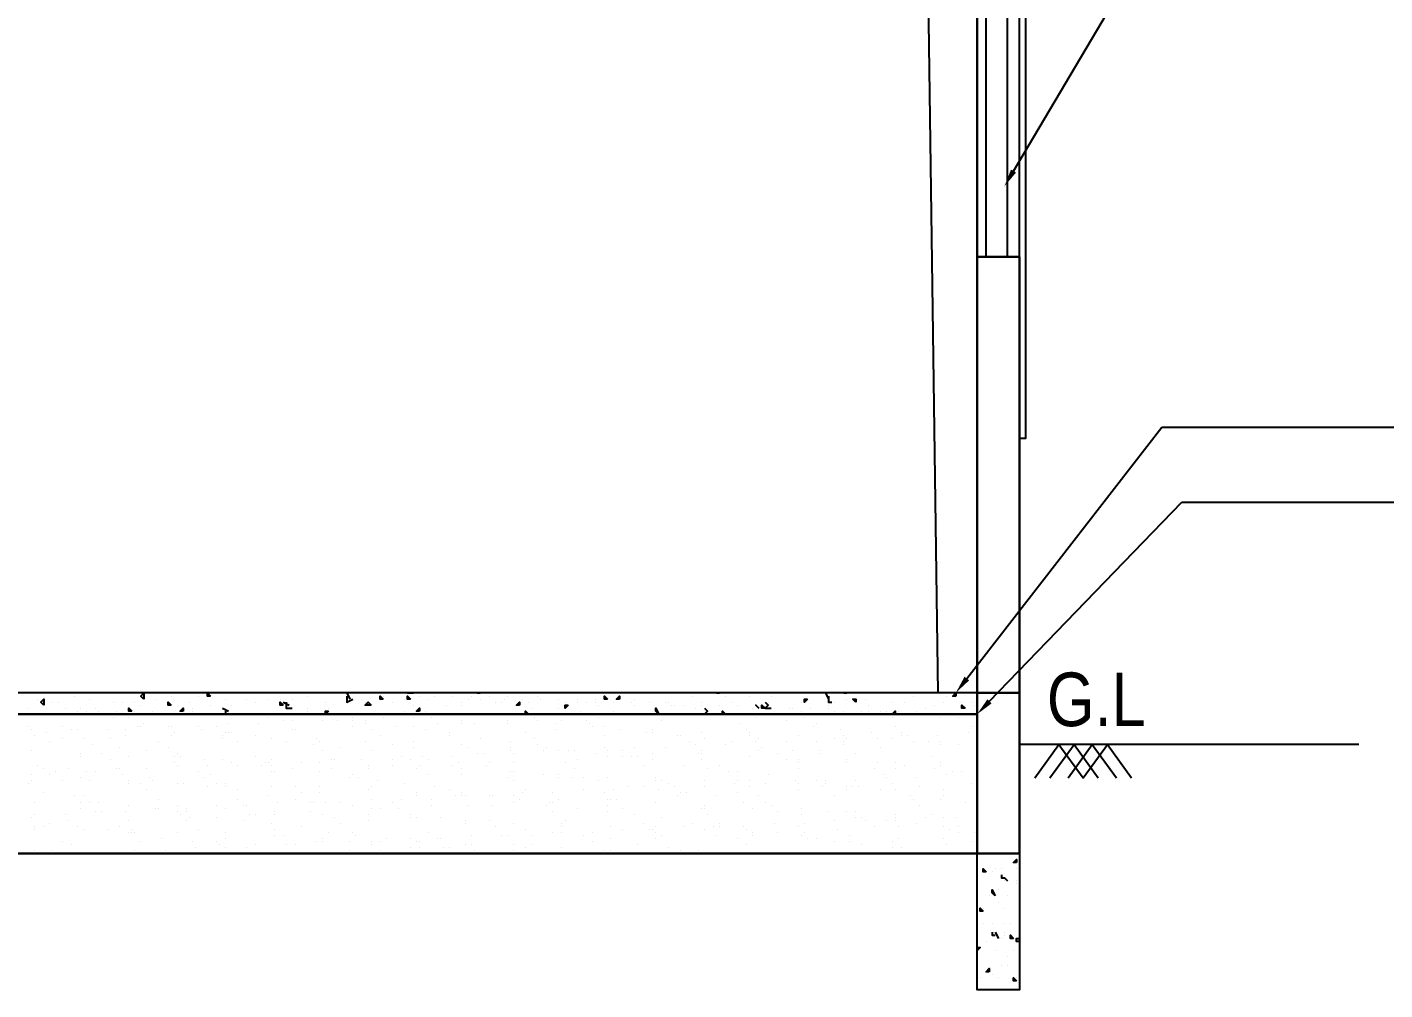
# Model space of a CAD drawing. Header units: metres. Extents: x -941 to 1333, y -28 to 1490.
# Drawn here: x 1023.73 to 1031.33, y 386.67 to 392.06 of the extents above; entities that cross this region are included whole.
import ezdxf
from ezdxf import colors
from ezdxf.entities.mleader import LeaderData, LeaderLine
from ezdxf.math import Vec2, Vec3

# ---------------------------------------------------------------- set-up
doc = ezdxf.new("R2010")
doc.units = ezdxf.units.M
doc.styles.get("Standard").update_dxf_attribs({"font": 'arial.ttf'})
doc.styles.add('style2A', font='swissc.ttf')

msp = doc.modelspace()

# ---------------------------------------------------------------- linework, layer by layer
at = {"lineweight": 25}
for points in [[(1028.65881, 400.54116), (1028.8284, 388.33111)], [(1029.04886, 400.54116), (1029.04886, 388.33111), (1029.04886, 400.54116)], [(1029.09973, 390.77312), (1029.09973, 400.54116)], [(1029.21844, 390.77312), (1029.21844, 400.54116)], [(1029.32019, 400.54116), (1029.32019, 389.75562), (1029.28627, 389.75562), (1029.28627, 400.54116)], [(1029.04886, 387.43232), (1029.04886, 388.33111), (1029.04886, 390.77312), (1029.28627, 390.77312), (1029.28627, 388.33111), (1029.28627, 387.43232), (1010.98816, 387.43232), (1010.98816, 388.33111), (1010.98816, 390.77312), (1011.22558, 390.77312), (1011.22558, 388.33111), (1011.22558, 387.43232)], [(1029.28627, 388.33111), (1010.98816, 388.33111)], [(1023.79175, 388.2972), (1023.79175, 388.2972)], [(1023.87655, 388.28024), (1023.87655, 388.28024)], [(1023.91046, 388.28024), (1023.91046, 388.28024)], [(1023.99525, 388.31415), (1023.99525, 388.31415)], [(1024.02917, 388.33111), (1024.02917, 388.33111)], [(1024.08005, 388.2972), (1024.08005, 388.2972)], [(1024.21571, 388.33111), (1024.21571, 388.33111)], [(1024.21571, 388.28024), (1024.21571, 388.28024)], [(1024.26659, 388.28024), (1024.26659, 388.28024)], [(1024.33442, 388.28024), (1024.33442, 388.28024)], [(1024.45313, 388.2972), (1024.45313, 388.2972)], [(1024.53792, 388.31415), (1024.53792, 388.31415)], [(1024.63967, 388.28024), (1024.63967, 388.28024)], [(1024.69055, 388.31415), (1024.69055, 388.31415)], [(1024.75838, 388.33111), (1024.75838, 388.33111)], [(1024.84317, 388.2972), (1024.84317, 388.2972)], [(1024.94492, 388.33111), (1024.94492, 388.33111)], [(1024.94492, 388.33111), (1024.94492, 388.33111)], [(1024.96188, 388.2972), (1024.96188, 388.2972)], [(1025.01276, 388.28024), (1025.01276, 388.28024)], [(1025.08059, 388.2972), (1025.08059, 388.2972)], [(1025.14843, 388.2972), (1025.14843, 388.2972)], [(1025.16538, 388.28024), (1025.1993, 388.26328)], [(1025.18234, 388.33111), (1025.18234, 388.33111)], [(1025.18234, 388.28024), (1025.18234, 388.24632), (1025.21626, 388.24632)], [(1025.21626, 388.2972), (1025.21626, 388.2972)], [(1025.26713, 388.33111), (1025.26713, 388.33111)], [(1025.30105, 388.31415), (1025.30105, 388.31415)], [(1025.4028, 388.28024), (1025.4028, 388.28024)], [(1025.52151, 388.33111), (1025.53847, 388.2972)], [(1025.52151, 388.31415), (1025.52151, 388.28024), (1025.55543, 388.2972)], [(1025.6063, 388.33111), (1025.6063, 388.33111)], [(1025.6063, 388.2972), (1025.6063, 388.2972)], [(1025.62326, 388.28024), (1025.62326, 388.28024)], [(1025.62326, 388.28024), (1025.62326, 388.28024)], [(1025.70805, 388.33111), (1025.70805, 388.33111)], [(1025.72501, 388.31415), (1025.72501, 388.31415)], [(1025.77589, 388.28024), (1025.77589, 388.28024)], [(1025.8098, 388.33111), (1025.8098, 388.33111)], [(1025.84372, 388.2972), (1025.84372, 388.2972)], [(1025.87764, 388.33111), (1025.86068, 388.33111), (1025.89459, 388.33111)], [(1025.91155, 388.33111), (1025.91155, 388.33111)], [(1025.92851, 388.31415), (1025.92851, 388.31415)], [(1025.97939, 388.2972), (1025.97939, 388.2972)], [(1026.0133, 388.31415), (1026.0133, 388.31415)], [(1026.04722, 388.33111), (1026.04722, 388.33111)], [(1026.11505, 388.31415), (1026.11505, 388.31415)], [(1026.16593, 388.28024), (1026.16593, 388.28024)], [(1026.19985, 388.2972), (1026.19985, 388.2972)], [(1026.2168, 388.31415), (1026.2168, 388.31415)], [(1026.25072, 388.33111), (1026.25072, 388.33111)], [(1026.25072, 388.33111), (1026.26768, 388.33111)], [(1026.26768, 388.33111), (1026.26768, 388.33111)], [(1026.26768, 388.2972), (1026.26768, 388.2972)], [(1026.31855, 388.31415), (1026.31855, 388.31415)], [(1026.35247, 388.28024), (1026.35247, 388.28024)], [(1026.38639, 388.28024), (1026.38639, 388.28024)], [(1026.40335, 388.2972), (1026.40335, 388.2972)], [(1026.42031, 388.31415), (1026.42031, 388.31415)], [(1026.5051, 388.2972), (1026.5051, 388.2972)], [(1026.53901, 388.28024), (1026.53901, 388.28024)], [(1026.58989, 388.31415), (1026.58989, 388.31415)], [(1026.60685, 388.2972), (1026.60685, 388.2972)], [(1026.7086, 388.2972), (1026.7086, 388.2972)], [(1026.74251, 388.28024), (1026.74251, 388.28024)], [(1026.81035, 388.2972), (1026.81035, 388.2972)], [(1026.81035, 388.28024), (1026.81035, 388.28024)], [(1026.86122, 388.28024), (1026.86122, 388.28024)], [(1026.9121, 388.2972), (1026.9121, 388.2972)], [(1026.9121, 388.28024), (1026.9121, 388.28024)], [(1027.01385, 388.28024), (1027.01385, 388.28024)], [(1027.1156, 388.28024), (1027.1156, 388.28024)], [(1027.1156, 388.28024), (1027.1156, 388.28024)], [(1027.13256, 388.2972), (1027.13256, 388.2972)], [(1027.18343, 388.33111), (1027.18343, 388.33111)], [(1027.20039, 388.33111), (1027.20039, 388.33111)], [(1027.20039, 388.33111), (1027.20039, 388.33111)], [(1027.21735, 388.28024), (1027.21735, 388.28024)], [(1027.30214, 388.28024), (1027.30214, 388.28024)], [(1027.3191, 388.28024), (1027.3191, 388.28024)], [(1027.35302, 388.33111), (1027.35302, 388.33111)], [(1027.45477, 388.31415), (1027.45477, 388.31415)], [(1027.50564, 388.28024), (1027.50564, 388.28024)], [(1027.59043, 388.33111), (1027.59043, 388.33111)], [(1027.64131, 388.31415), (1027.64131, 388.31415)], [(1027.67523, 388.28024), (1027.67523, 388.28024)], [(1027.67523, 388.28024), (1027.67523, 388.28024)], [(1027.77698, 388.31415), (1027.77698, 388.31415)], [(1027.86177, 388.28024), (1027.87873, 388.26328), (1027.86177, 388.24632), (1027.89569, 388.24632)], [(1027.87873, 388.28024), (1027.87873, 388.28024)], [(1027.89569, 388.31415), (1027.89569, 388.31415)], [(1028.06527, 388.28024), (1028.06527, 388.28024)], [(1028.09919, 388.2972), (1028.09919, 388.2972)], [(1028.20094, 388.33111), (1028.2179, 388.2972)], [(1028.2179, 388.31415), (1028.2179, 388.28024), (1028.23485, 388.28024)], [(1028.25181, 388.28024), (1028.25181, 388.28024)], [(1028.30269, 388.33111), (1028.30269, 388.33111)], [(1028.30269, 388.33111), (1028.31965, 388.33111)], [(1028.31965, 388.33111), (1028.31965, 388.33111)], [(1028.31965, 388.2972), (1028.31965, 388.2972)], [(1028.37052, 388.28024), (1028.37052, 388.28024)], [(1028.4214, 388.33111), (1028.4214, 388.33111)], [(1028.4214, 388.2972), (1028.4214, 388.2972)], [(1028.57402, 388.33111), (1028.55706, 388.33111)], [(1028.57402, 388.28024), (1028.57402, 388.28024)], [(1028.64186, 388.33111), (1028.64186, 388.33111)], [(1028.64186, 388.28024), (1028.64186, 388.28024)], [(1028.69273, 388.31415), (1028.69273, 388.31415)], [(1028.86231, 388.28024), (1028.86231, 388.28024)], [(1028.87927, 388.31415), (1028.87927, 388.31415)], [(1028.96407, 388.28024), (1028.96407, 388.28024)], [(1029.01494, 388.28024), (1029.01494, 388.28024)], [(1028.99798, 388.2124), (1023.283, 388.2124)], [(1023.74088, 388.24632), (1023.74088, 388.24632)], [(1023.84263, 388.24632), (1023.84263, 388.24632)], [(1023.94438, 388.24632), (1023.94438, 388.24632)], [(1024.01221, 388.22936), (1024.01221, 388.22936)], [(1024.02917, 388.24632), (1024.02917, 388.24632)], [(1024.04613, 388.2124), (1024.04613, 388.2124)], [(1024.04613, 388.2124), (1024.04613, 388.2124)], [(1024.04613, 388.2124), (1024.04613, 388.2124)], [(1024.06309, 388.22936), (1024.06309, 388.22936)], [(1024.11396, 388.24632), (1024.11396, 388.24632)], [(1024.13092, 388.22936), (1024.13092, 388.22936)], [(1024.21571, 388.19544), (1024.21571, 388.19544)], [(1024.23267, 388.22936), (1024.23267, 388.22936)], [(1024.30051, 388.19544), (1024.30051, 388.19544)], [(1024.33442, 388.22936), (1024.33442, 388.22936)], [(1024.36834, 388.26328), (1024.36834, 388.26328)], [(1024.40226, 388.2124), (1024.40226, 388.2124)], [(1024.43617, 388.22936), (1024.43617, 388.22936)], [(1024.53792, 388.2124), (1024.53792, 388.2124)], [(1024.63967, 388.2124), (1024.63967, 388.2124)], [(1024.65663, 388.24632), (1024.65663, 388.24632)], [(1024.65663, 388.22936), (1024.65663, 388.22936)], [(1024.75838, 388.26328), (1024.75838, 388.26328)], [(1024.77534, 388.2124), (1024.77534, 388.2124)], [(1024.82622, 388.24632), (1024.86013, 388.22936)], [(1024.84317, 388.24632), (1024.84317, 388.24632)], [(1024.84317, 388.22936), (1024.84317, 388.2124)], [(1024.87709, 388.26328), (1024.87709, 388.26328)], [(1025.08059, 388.19544), (1025.08059, 388.19544)], [(1025.13147, 388.2124), (1025.13147, 388.2124)], [(1025.14843, 388.2124), (1025.14843, 388.2124)], [(1025.30105, 388.24632), (1025.30105, 388.24632)], [(1025.30105, 388.22936), (1025.30105, 388.22936)], [(1025.31801, 388.2124), (1025.31801, 388.2124)], [(1025.35193, 388.2124), (1025.35193, 388.2124)], [(1025.41976, 388.24632), (1025.41976, 388.24632)], [(1025.53847, 388.2124), (1025.53847, 388.2124)], [(1025.55543, 388.19544), (1025.55543, 388.19544)], [(1025.62326, 388.2124), (1025.62326, 388.2124)], [(1025.72501, 388.19544), (1025.72501, 388.19544)], [(1025.77589, 388.2124), (1025.77589, 388.2124)], [(1025.84372, 388.22936), (1025.84372, 388.22936)], [(1025.89459, 388.26328), (1025.89459, 388.26328)], [(1025.89459, 388.19544), (1025.89459, 388.19544)], [(1025.89459, 388.19544), (1025.89459, 388.19544)], [(1025.91155, 388.2124), (1025.91155, 388.2124)], [(1025.96243, 388.22936), (1025.96243, 388.22936)], [(1025.99635, 388.19544), (1025.99635, 388.19544)], [(1026.06418, 388.2124), (1026.06418, 388.2124)], [(1026.08114, 388.26328), (1026.08114, 388.26328)], [(1026.16593, 388.26328), (1026.16593, 388.26328)], [(1026.23376, 388.2124), (1026.23376, 388.2124)], [(1026.52206, 388.2124), (1026.52206, 388.22936), (1026.53901, 388.2124)], [(1026.55597, 388.24632), (1026.55597, 388.24632)], [(1026.57293, 388.19544), (1026.57293, 388.19544)], [(1026.7086, 388.24632), (1026.7086, 388.24632)], [(1026.82731, 388.22936), (1026.82731, 388.22936)], [(1026.92906, 388.26328), (1026.92906, 388.26328)], [(1026.92906, 388.19544), (1026.92906, 388.19544)], [(1027.01385, 388.22936), (1027.01385, 388.22936)], [(1027.13256, 388.26328), (1027.13256, 388.26328)], [(1027.25127, 388.22936), (1027.25127, 388.22936)], [(1027.26823, 388.2124), (1027.26823, 388.2124)], [(1027.33606, 388.26328), (1027.33606, 388.26328)], [(1027.35302, 388.26328), (1027.35302, 388.26328)], [(1027.40389, 388.26328), (1027.40389, 388.26328)], [(1027.47173, 388.24632), (1027.47173, 388.24632)], [(1027.50564, 388.26328), (1027.50564, 388.26328)], [(1027.5226, 388.24632), (1027.53956, 388.22936), (1027.5226, 388.2124)], [(1027.60739, 388.26328), (1027.60739, 388.26328)], [(1027.62435, 388.2124), (1027.62435, 388.22936), (1027.64131, 388.2124)], [(1027.65827, 388.2124), (1027.65827, 388.2124)], [(1027.70914, 388.26328), (1027.70914, 388.26328)], [(1027.79394, 388.24632), (1027.79394, 388.24632)], [(1027.81089, 388.26328), (1027.81089, 388.26328)], [(1027.81089, 388.26328), (1027.81089, 388.26328)], [(1027.81089, 388.19544), (1027.81089, 388.19544)], [(1027.89569, 388.24632), (1027.89569, 388.24632)], [(1027.91264, 388.24632), (1027.91264, 388.24632)], [(1027.99744, 388.24632), (1027.99744, 388.24632)], [(1028.01439, 388.24632), (1028.01439, 388.24632)], [(1028.03135, 388.2124), (1028.03135, 388.2124)], [(1028.06527, 388.22936), (1028.06527, 388.22936)], [(1028.08223, 388.19544), (1028.08223, 388.19544)], [(1028.11615, 388.24632), (1028.11615, 388.24632)], [(1028.2179, 388.26328), (1028.2179, 388.26328)], [(1028.2179, 388.24632), (1028.2179, 388.24632)], [(1028.25181, 388.22936), (1028.25181, 388.22936)], [(1028.30269, 388.22936), (1028.30269, 388.22936)], [(1028.40444, 388.22936), (1028.40444, 388.22936)], [(1028.43835, 388.26328), (1028.43835, 388.26328)], [(1028.43835, 388.22936), (1028.43835, 388.22936)], [(1028.50619, 388.22936), (1028.50619, 388.22936)], [(1028.54011, 388.22936), (1028.54011, 388.22936)], [(1028.57402, 388.2124), (1028.59098, 388.22936), (1028.59098, 388.2124)], [(1028.57402, 388.2124), (1028.57402, 388.2124)], [(1028.57402, 388.19544), (1028.57402, 388.19544)], [(1028.60794, 388.22936), (1028.60794, 388.22936)], [(1028.70969, 388.22936), (1028.70969, 388.22936)], [(1028.72665, 388.2124), (1028.72665, 388.2124)], [(1028.76056, 388.24632), (1028.76056, 388.24632)], [(1028.81144, 388.26328), (1028.81144, 388.26328)], [(1028.81144, 388.2124), (1028.81144, 388.2124)], [(1028.84536, 388.19544), (1028.84536, 388.19544)], [(1028.89623, 388.2124), (1028.89623, 388.2124)], [(1028.94711, 388.19544), (1028.94711, 388.19544)], [(1029.0319, 388.26328), (1029.0319, 388.26328)], [(1023.74088, 388.14457), (1023.74088, 388.14457)], [(1023.75784, 388.12761), (1023.75784, 388.12761)], [(1023.92742, 388.14457), (1023.92742, 388.14457)], [(1023.9783, 388.12761), (1023.9783, 388.12761)], [(1024.01221, 388.12761), (1024.01221, 388.12761)], [(1024.01221, 388.12761), (1024.01221, 388.12761)], [(1024.1818, 388.12761), (1024.1818, 388.12761)], [(1024.28355, 388.12761), (1024.28355, 388.12761)], [(1024.35138, 388.14457), (1024.35138, 388.14457)], [(1024.36834, 388.14457), (1024.36834, 388.14457)], [(1024.3853, 388.16153), (1024.3853, 388.16153)], [(1024.52096, 388.14457), (1024.52096, 388.14457)], [(1024.53792, 388.14457), (1024.53792, 388.14457)], [(1024.69055, 388.14457), (1024.69055, 388.14457)], [(1024.70751, 388.12761), (1024.70751, 388.12761)], [(1024.7923, 388.14457), (1024.7923, 388.14457)], [(1024.86013, 388.16153), (1024.86013, 388.16153)], [(1025.02972, 388.16153), (1025.02972, 388.16153)], [(1025.16538, 388.17849), (1025.16538, 388.17849)], [(1025.21626, 388.17849), (1025.21626, 388.17849)], [(1025.21626, 388.12761), (1025.21626, 388.12761)], [(1025.23322, 388.12761), (1025.23322, 388.12761)], [(1025.38584, 388.17849), (1025.38584, 388.17849)], [(1025.47063, 388.17849), (1025.47063, 388.17849)], [(1025.55543, 388.17849), (1025.55543, 388.17849)], [(1025.55543, 388.14457), (1025.55543, 388.14457)], [(1025.62326, 388.17849), (1025.62326, 388.17849)], [(1025.62326, 388.16153), (1025.62326, 388.16153)], [(1025.65718, 388.12761), (1025.65718, 388.12761)], [(1025.79284, 388.14457), (1025.79284, 388.14457)], [(1025.89459, 388.14457), (1025.89459, 388.14457)], [(1025.96243, 388.12761), (1025.96243, 388.12761)], [(1026.03026, 388.16153), (1026.03026, 388.16153)], [(1026.16593, 388.17849), (1026.16593, 388.17849)], [(1026.16593, 388.16153), (1026.16593, 388.16153)], [(1026.23376, 388.16153), (1026.23376, 388.16153)], [(1026.42031, 388.17849), (1026.42031, 388.17849)], [(1026.42031, 388.16153), (1026.42031, 388.16153)], [(1026.58989, 388.17849), (1026.58989, 388.17849)], [(1026.69164, 388.16153), (1026.69164, 388.16153)], [(1026.69164, 388.12761), (1026.69164, 388.12761)], [(1026.72556, 388.17849), (1026.72556, 388.17849)], [(1026.86122, 388.17849), (1026.86122, 388.17849)], [(1026.87818, 388.16153), (1026.87818, 388.16153)], [(1026.89514, 388.14457), (1026.89514, 388.14457)], [(1026.96297, 388.14457), (1026.96297, 388.14457)], [(1027.04777, 388.12761), (1027.04777, 388.12761)], [(1027.23431, 388.12761), (1027.23431, 388.12761)], [(1027.28518, 388.17849), (1027.28518, 388.17849)], [(1027.7261, 388.16153), (1027.7261, 388.16153)], [(1027.76002, 388.12761), (1027.76002, 388.12761)], [(1027.98048, 388.17849), (1027.98048, 388.17849)], [(1028.1331, 388.14457), (1028.1331, 388.14457)], [(1028.15006, 388.16153), (1028.15006, 388.16153)], [(1028.28573, 388.12761), (1028.28573, 388.12761)], [(1028.59098, 388.14457), (1028.59098, 388.14457)], [(1029.01494, 388.14457), (1029.01494, 388.14457)], [(1023.77479, 388.09369), (1023.77479, 388.09369)], [(1023.84263, 388.11065), (1023.84263, 388.11065)], [(1023.85959, 388.05978), (1023.85959, 388.05978)], [(1023.92742, 388.07674), (1023.92742, 388.07674)], [(1024.04613, 388.07674), (1024.04613, 388.07674)], [(1024.097, 388.04282), (1024.097, 388.04282)], [(1024.19875, 388.07674), (1024.19875, 388.07674)], [(1024.28355, 388.09369), (1024.28355, 388.09369)], [(1024.47009, 388.05978), (1024.47009, 388.05978)], [(1024.53792, 388.09369), (1024.53792, 388.09369)], [(1024.55488, 388.11065), (1024.55488, 388.11065)], [(1024.82622, 388.09369), (1024.82622, 388.09369)], [(1024.82622, 388.07674), (1024.82622, 388.07674)], [(1024.84317, 388.11065), (1024.84317, 388.11065)], [(1024.86013, 388.11065), (1024.86013, 388.11065)], [(1024.87709, 388.11065), (1024.87709, 388.11065)], [(1024.91101, 388.05978), (1024.91101, 388.05978)], [(1025.01276, 388.09369), (1025.01276, 388.09369)], [(1025.09755, 388.07674), (1025.09755, 388.07674)], [(1025.18234, 388.05978), (1025.18234, 388.05978)], [(1025.33497, 388.04282), (1025.33497, 388.04282)], [(1025.33497, 388.04282), (1025.33497, 388.04282)], [(1025.35193, 388.07674), (1025.35193, 388.07674)], [(1025.36888, 388.05978), (1025.36888, 388.05978)], [(1025.62326, 388.05978), (1025.62326, 388.05978)], [(1025.70805, 388.09369), (1025.70805, 388.09369)], [(1025.77589, 388.04282), (1025.77589, 388.04282)], [(1025.89459, 388.05978), (1025.89459, 388.05978)], [(1026.0981, 388.11065), (1026.0981, 388.11065)], [(1026.0981, 388.09369), (1026.0981, 388.09369)], [(1026.16593, 388.04282), (1026.16593, 388.04282)], [(1026.26768, 388.07674), (1026.26768, 388.07674)], [(1026.43726, 388.05978), (1026.43726, 388.05978)], [(1026.52206, 388.11065), (1026.52206, 388.11065)], [(1026.57293, 388.07674), (1026.57293, 388.07674)], [(1026.58989, 388.04282), (1026.58989, 388.04282)], [(1026.96297, 388.09369), (1026.96297, 388.09369)], [(1027.20039, 388.11065), (1027.20039, 388.11065)], [(1027.23431, 388.11065), (1027.23431, 388.11065)], [(1027.36998, 388.09369), (1027.36998, 388.09369)], [(1027.38693, 388.09369), (1027.38693, 388.09369)], [(1027.43781, 388.05978), (1027.43781, 388.05978)], [(1027.47173, 388.04282), (1027.47173, 388.04282)], [(1027.50564, 388.11065), (1027.50564, 388.11065)], [(1027.5226, 388.07674), (1027.5226, 388.07674)], [(1027.64131, 388.04282), (1027.64131, 388.04282)], [(1027.67523, 388.05978), (1027.67523, 388.05978)], [(1027.77698, 388.11065), (1027.77698, 388.11065)], [(1027.77698, 388.09369), (1027.77698, 388.09369)], [(1027.81089, 388.05978), (1027.81089, 388.05978)], [(1027.82785, 388.07674), (1027.82785, 388.07674)], [(1027.98048, 388.05978), (1027.98048, 388.05978)], [(1028.04831, 388.09369), (1028.04831, 388.09369)], [(1028.15006, 388.05978), (1028.15006, 388.05978)], [(1028.25181, 388.07674), (1028.25181, 388.07674)], [(1028.30269, 388.09369), (1028.30269, 388.09369)], [(1028.30269, 388.05978), (1028.30269, 388.05978)], [(1028.30269, 388.04282), (1028.30269, 388.04282)], [(1028.31965, 388.07674), (1028.31965, 388.07674)], [(1028.45531, 388.11065), (1028.45531, 388.11065)], [(1028.48923, 388.07674), (1028.48923, 388.07674)], [(1028.57402, 388.07674), (1028.57402, 388.07674)], [(1028.6249, 388.11065), (1028.6249, 388.11065)], [(1028.6249, 388.09369), (1028.6249, 388.09369)], [(1028.65881, 388.09369), (1028.65881, 388.09369)], [(1028.69273, 388.05978), (1028.69273, 388.05978)], [(1028.77752, 388.05978), (1028.77752, 388.05978)], [(1028.8284, 388.09369), (1028.8284, 388.09369)], [(1028.84536, 388.05978), (1028.84536, 388.05978)], [(1028.84536, 388.04282), (1028.84536, 388.04282)], [(1028.84536, 388.04282), (1028.84536, 388.04282)], [(1028.94711, 388.04282), (1028.94711, 388.04282)], [(1028.99798, 388.11065), (1028.99798, 388.11065)], [(1031.18562, 388.04282), (1029.28627, 388.04282)], [(1029.37107, 387.85628), (1029.50673, 388.04282), (1029.6424, 387.85628), (1029.77807, 388.04282), (1029.91374, 387.85628)], [(1029.45586, 387.85628), (1029.59153, 388.04282), (1029.72719, 387.85628)], [(1029.55761, 387.85628), (1029.69328, 388.04282), (1029.82894, 387.85628)], [(1023.75784, 388.0089), (1023.75784, 388.0089)], [(1024.02917, 387.99194), (1024.02917, 387.99194)], [(1024.02917, 387.97499), (1024.02917, 387.97499)], [(1024.14788, 387.99194), (1024.14788, 387.99194)], [(1024.24963, 388.02586), (1024.24963, 388.02586)], [(1024.30051, 387.97499), (1024.30051, 387.97499)], [(1024.40226, 388.0089), (1024.40226, 388.0089)], [(1024.52096, 388.02586), (1024.52096, 388.02586)], [(1024.55488, 387.97499), (1024.55488, 387.97499)], [(1024.57184, 387.99194), (1024.57184, 387.99194)], [(1024.5888, 387.97499), (1024.5888, 387.97499)], [(1025.01276, 387.97499), (1025.01276, 387.97499)], [(1025.38584, 388.0089), (1025.38584, 388.0089)], [(1025.48759, 388.02586), (1025.48759, 388.02586)], [(1025.65718, 388.0089), (1025.65718, 388.0089)], [(1025.82676, 387.97499), (1025.82676, 387.97499)], [(1025.89459, 388.02586), (1025.89459, 388.02586)], [(1025.94547, 387.97499), (1025.94547, 387.97499)], [(1026.11505, 387.97499), (1026.11505, 387.97499)], [(1026.19985, 388.02586), (1026.19985, 388.02586)], [(1026.25072, 387.99194), (1026.25072, 387.99194)], [(1026.28464, 387.99194), (1026.28464, 387.99194)], [(1026.43726, 388.02586), (1026.43726, 388.02586)], [(1026.43726, 388.0089), (1026.43726, 388.0089)], [(1026.45422, 387.99194), (1026.45422, 387.99194)], [(1026.62381, 388.0089), (1026.62381, 388.0089)], [(1026.64076, 388.02586), (1026.64076, 388.02586)], [(1026.7086, 388.0089), (1026.7086, 388.0089)], [(1026.75947, 388.0089), (1026.75947, 388.0089)], [(1026.79339, 388.0089), (1026.79339, 388.0089)], [(1026.9121, 387.99194), (1026.9121, 387.99194)], [(1026.96297, 388.02586), (1026.96297, 388.02586)], [(1026.97993, 388.0089), (1026.97993, 388.0089)], [(1026.97993, 387.97499), (1026.97993, 387.97499)], [(1027.06472, 388.0089), (1027.06472, 388.0089)], [(1027.06472, 387.97499), (1027.06472, 387.97499)], [(1027.1156, 387.97499), (1027.1156, 387.97499)], [(1027.13256, 388.02586), (1027.13256, 388.02586)], [(1027.14952, 387.97499), (1027.14952, 387.97499)], [(1027.23431, 387.99194), (1027.23431, 387.99194)], [(1027.30214, 388.02586), (1027.30214, 388.02586)], [(1027.48868, 387.99194), (1027.48868, 387.99194)], [(1027.50564, 388.0089), (1027.50564, 388.0089)], [(1027.50564, 387.99194), (1027.50564, 387.99194)], [(1027.77698, 387.97499), (1027.77698, 387.97499)], [(1027.82785, 388.0089), (1027.82785, 388.0089)], [(1027.84481, 388.02586), (1027.84481, 388.02586)], [(1027.9296, 387.99194), (1027.9296, 387.99194)], [(1028.01439, 388.0089), (1028.01439, 388.0089)], [(1028.16702, 388.0089), (1028.16702, 388.0089)], [(1028.16702, 387.99194), (1028.16702, 387.99194)], [(1028.37052, 387.99194), (1028.37052, 387.99194)], [(1028.50619, 388.02586), (1028.50619, 388.02586)], [(1028.79448, 387.97499), (1028.79448, 387.97499)], [(1023.79175, 387.92411), (1023.79175, 387.92411)], [(1023.82567, 387.90715), (1023.82567, 387.90715)], [(1023.96134, 387.90715), (1023.96134, 387.90715)], [(1024.19875, 387.95803), (1024.19875, 387.95803)], [(1024.23267, 387.90715), (1024.23267, 387.90715)], [(1024.24963, 387.90715), (1024.24963, 387.90715)], [(1024.40226, 387.90715), (1024.40226, 387.90715)], [(1024.55488, 387.94107), (1024.55488, 387.94107)], [(1024.57184, 387.92411), (1024.57184, 387.92411)], [(1024.72447, 387.95803), (1024.72447, 387.95803)], [(1024.74142, 387.92411), (1024.74142, 387.92411)], [(1024.82622, 387.95803), (1024.82622, 387.95803)], [(1024.87709, 387.94107), (1024.87709, 387.94107)], [(1024.91101, 387.92411), (1024.91101, 387.92411)], [(1025.04667, 387.92411), (1025.04667, 387.92411)], [(1025.06363, 387.94107), (1025.06363, 387.94107)], [(1025.08059, 387.94107), (1025.08059, 387.94107)], [(1025.09755, 387.95803), (1025.09755, 387.95803)], [(1025.09755, 387.92411), (1025.09755, 387.92411)], [(1025.21626, 387.90715), (1025.21626, 387.90715)], [(1025.26713, 387.94107), (1025.26713, 387.94107)], [(1025.36888, 387.94107), (1025.36888, 387.94107)], [(1025.43672, 387.95803), (1025.43672, 387.95803)], [(1025.43672, 387.90715), (1025.43672, 387.90715)], [(1025.45368, 387.95803), (1025.45368, 387.95803)], [(1025.6063, 387.95803), (1025.6063, 387.95803)], [(1025.64022, 387.92411), (1025.64022, 387.92411)], [(1025.64022, 387.90715), (1025.64022, 387.90715)], [(1025.77589, 387.95803), (1025.77589, 387.95803)], [(1025.77589, 387.92411), (1025.77589, 387.92411)], [(1025.87764, 387.95803), (1025.87764, 387.95803)], [(1025.91155, 387.90715), (1025.91155, 387.90715)], [(1025.92851, 387.92411), (1025.92851, 387.92411)], [(1025.97939, 387.95803), (1025.97939, 387.95803)], [(1026.11505, 387.92411), (1026.11505, 387.92411)], [(1026.14897, 387.94107), (1026.14897, 387.94107)], [(1026.16593, 387.90715), (1026.16593, 387.90715)], [(1026.3016, 387.92411), (1026.3016, 387.92411)], [(1026.31855, 387.94107), (1026.31855, 387.94107)], [(1026.45422, 387.94107), (1026.45422, 387.94107)], [(1026.74251, 387.94107), (1026.74251, 387.94107)], [(1026.79339, 387.90715), (1026.79339, 387.90715)], [(1026.81035, 387.95803), (1026.81035, 387.95803)], [(1027.18343, 387.92411), (1027.18343, 387.92411)], [(1027.23431, 387.95803), (1027.23431, 387.95803)], [(1027.40389, 387.92411), (1027.40389, 387.92411)], [(1027.50564, 387.95803), (1027.50564, 387.95803)], [(1027.53956, 387.90715), (1027.53956, 387.90715)], [(1027.60739, 387.92411), (1027.60739, 387.92411)], [(1027.98048, 387.95803), (1027.98048, 387.95803)], [(1028.04831, 387.95803), (1028.04831, 387.95803)], [(1028.04831, 387.94107), (1028.04831, 387.94107)], [(1028.04831, 387.90715), (1028.04831, 387.90715)], [(1028.31965, 387.95803), (1028.31965, 387.95803)], [(1028.31965, 387.94107), (1028.31965, 387.94107)], [(1028.47227, 387.90715), (1028.47227, 387.90715)], [(1028.48923, 387.94107), (1028.48923, 387.94107)], [(1028.59098, 387.94107), (1028.59098, 387.94107)], [(1028.59098, 387.90715), (1028.59098, 387.90715)], [(1028.64186, 387.92411), (1028.64186, 387.92411)], [(1028.81144, 387.90715), (1028.81144, 387.90715)], [(1028.84536, 387.94107), (1028.84536, 387.94107)], [(1028.84536, 387.92411), (1028.84536, 387.92411)], [(1023.74088, 387.82236), (1023.74088, 387.82236)], [(1023.75784, 387.87324), (1023.75784, 387.87324)], [(1023.75784, 387.83932), (1023.75784, 387.83932)], [(1023.85959, 387.87324), (1023.85959, 387.87324)], [(1023.8935, 387.89019), (1023.8935, 387.89019)], [(1023.92742, 387.83932), (1023.92742, 387.83932)], [(1024.02917, 387.85628), (1024.02917, 387.85628)], [(1024.06309, 387.89019), (1024.06309, 387.89019)], [(1024.08005, 387.83932), (1024.08005, 387.83932)], [(1024.11396, 387.89019), (1024.11396, 387.89019)], [(1024.26659, 387.87324), (1024.26659, 387.87324)], [(1024.30051, 387.83932), (1024.30051, 387.83932)], [(1024.30051, 387.82236), (1024.30051, 387.82236)], [(1024.36834, 387.82236), (1024.36834, 387.82236)], [(1024.41921, 387.85628), (1024.41921, 387.85628)], [(1024.43617, 387.83932), (1024.43617, 387.83932)], [(1024.57184, 387.82236), (1024.57184, 387.82236)], [(1024.60576, 387.82236), (1024.60576, 387.82236)], [(1024.69055, 387.89019), (1024.69055, 387.89019)], [(1024.72447, 387.85628), (1024.72447, 387.85628)], [(1024.75838, 387.87324), (1024.75838, 387.87324)], [(1024.7923, 387.82236), (1024.7923, 387.82236)], [(1024.84317, 387.82236), (1024.84317, 387.82236)], [(1025.09755, 387.89019), (1025.09755, 387.89019)], [(1025.11451, 387.89019), (1025.11451, 387.89019)], [(1025.36888, 387.89019), (1025.36888, 387.89019)], [(1025.53847, 387.85628), (1025.53847, 387.85628)], [(1025.55543, 387.87324), (1025.55543, 387.87324)], [(1025.58934, 387.85628), (1025.58934, 387.85628)], [(1025.69109, 387.83932), (1025.69109, 387.83932)], [(1025.84372, 387.82236), (1025.84372, 387.82236)], [(1025.97939, 387.87324), (1025.97939, 387.87324)], [(1026.16593, 387.87324), (1026.16593, 387.87324)], [(1026.42031, 387.85628), (1026.42031, 387.85628)], [(1026.43726, 387.89019), (1026.43726, 387.89019)], [(1026.45422, 387.89019), (1026.45422, 387.89019)], [(1026.45422, 387.83932), (1026.45422, 387.83932)], [(1026.62381, 387.87324), (1026.62381, 387.87324)], [(1026.7086, 387.87324), (1026.7086, 387.87324)], [(1026.7086, 387.85628), (1026.7086, 387.85628)], [(1026.77643, 387.85628), (1026.77643, 387.85628)], [(1026.84427, 387.85628), (1026.84427, 387.85628)], [(1026.92906, 387.83932), (1026.92906, 387.83932)], [(1026.97993, 387.85628), (1026.97993, 387.85628)], [(1027.25127, 387.85628), (1027.25127, 387.85628)], [(1027.25127, 387.83932), (1027.25127, 387.83932)], [(1027.28518, 387.83932), (1027.28518, 387.83932)], [(1027.3191, 387.82236), (1027.3191, 387.82236)], [(1027.5226, 387.83932), (1027.5226, 387.83932)], [(1027.65827, 387.89019), (1027.65827, 387.89019)], [(1027.69219, 387.82236), (1027.69219, 387.82236)], [(1027.70914, 387.89019), (1027.70914, 387.89019)], [(1027.70914, 387.83932), (1027.70914, 387.83932)], [(1027.77698, 387.83932), (1027.77698, 387.83932)], [(1027.86177, 387.82236), (1027.86177, 387.82236)], [(1027.87873, 387.87324), (1027.87873, 387.87324)], [(1028.03135, 387.83932), (1028.03135, 387.83932)], [(1028.03135, 387.83932), (1028.03135, 387.83932)], [(1028.04831, 387.82236), (1028.04831, 387.82236)], [(1028.15006, 387.83932), (1028.15006, 387.83932)], [(1028.20094, 387.83932), (1028.20094, 387.83932)], [(1028.20094, 387.82236), (1028.20094, 387.82236)], [(1028.37052, 387.83932), (1028.37052, 387.83932)], [(1028.52315, 387.87324), (1028.52315, 387.87324)], [(1028.54011, 387.85628), (1028.54011, 387.85628)], [(1028.57402, 387.82236), (1028.57402, 387.82236)], [(1028.70969, 387.85628), (1028.70969, 387.85628)], [(1028.87927, 387.87324), (1028.87927, 387.87324)], [(1028.91319, 387.89019), (1028.91319, 387.89019)], [(1028.96407, 387.89019), (1028.96407, 387.89019)], [(1029.01494, 387.82236), (1029.01494, 387.82236)], [(1023.82567, 387.77148), (1023.82567, 387.77148)], [(1023.99525, 387.75453), (1023.99525, 387.75453)], [(1024.04613, 387.75453), (1024.04613, 387.75453)], [(1024.40226, 387.78844), (1024.40226, 387.78844)], [(1024.74142, 387.8054), (1024.74142, 387.8054)], [(1024.84317, 387.8054), (1024.84317, 387.8054)], [(1024.91101, 387.78844), (1024.91101, 387.78844)], [(1025.08059, 387.75453), (1025.08059, 387.75453)], [(1025.09755, 387.8054), (1025.09755, 387.8054)], [(1025.23322, 387.8054), (1025.23322, 387.8054)], [(1025.26713, 387.77148), (1025.26713, 387.77148)], [(1025.36888, 387.8054), (1025.36888, 387.8054)], [(1025.36888, 387.77148), (1025.36888, 387.77148)], [(1025.64022, 387.78844), (1025.64022, 387.78844)], [(1025.65718, 387.8054), (1025.65718, 387.8054)], [(1025.91155, 387.77148), (1025.91155, 387.77148)], [(1025.91155, 387.75453), (1025.91155, 387.75453)], [(1026.0133, 387.8054), (1026.0133, 387.8054)], [(1026.0981, 387.78844), (1026.0981, 387.78844)], [(1026.13201, 387.75453), (1026.13201, 387.75453)], [(1026.16593, 387.77148), (1026.16593, 387.77148)], [(1026.16593, 387.75453), (1026.16593, 387.75453)], [(1026.18289, 387.75453), (1026.18289, 387.75453)], [(1026.31855, 387.75453), (1026.31855, 387.75453)], [(1026.33551, 387.75453), (1026.33551, 387.75453)], [(1026.45422, 387.75453), (1026.45422, 387.75453)], [(1026.5051, 387.77148), (1026.5051, 387.77148)], [(1026.52206, 387.78844), (1026.52206, 387.78844)], [(1026.67468, 387.77148), (1026.67468, 387.77148)], [(1026.84427, 387.78844), (1026.84427, 387.78844)], [(1026.96297, 387.77148), (1026.96297, 387.77148)], [(1027.01385, 387.78844), (1027.01385, 387.78844)], [(1027.09864, 387.8054), (1027.09864, 387.8054)], [(1027.18343, 387.8054), (1027.18343, 387.8054)], [(1027.26823, 387.78844), (1027.26823, 387.78844)], [(1027.35302, 387.8054), (1027.35302, 387.8054)], [(1027.36998, 387.75453), (1027.36998, 387.75453)], [(1027.38693, 387.77148), (1027.38693, 387.77148)], [(1027.42085, 387.77148), (1027.42085, 387.77148)], [(1027.5226, 387.8054), (1027.5226, 387.8054)], [(1027.59043, 387.75453), (1027.59043, 387.75453)], [(1027.70914, 387.77148), (1027.70914, 387.77148)], [(1027.77698, 387.8054), (1027.77698, 387.8054)], [(1027.82785, 387.75453), (1027.82785, 387.75453)], [(1028.04831, 387.78844), (1028.04831, 387.78844)], [(1028.18398, 387.8054), (1028.18398, 387.8054)], [(1028.25181, 387.75453), (1028.25181, 387.75453)], [(1028.31965, 387.8054), (1028.31965, 387.8054)], [(1028.31965, 387.78844), (1028.31965, 387.78844)], [(1028.35356, 387.8054), (1028.35356, 387.8054)], [(1028.38748, 387.8054), (1028.38748, 387.8054)], [(1028.50619, 387.78844), (1028.50619, 387.78844)], [(1028.59098, 387.78844), (1028.59098, 387.78844)], [(1028.67577, 387.75453), (1028.67577, 387.75453)], [(1028.72665, 387.8054), (1028.72665, 387.8054)], [(1028.86231, 387.78844), (1028.86231, 387.78844)], [(1028.86231, 387.75453), (1028.86231, 387.75453)], [(1023.77479, 387.72061), (1023.77479, 387.72061)], [(1024.02917, 387.72061), (1024.02917, 387.72061)], [(1024.02917, 387.68669), (1024.02917, 387.68669)], [(1024.08005, 387.72061), (1024.08005, 387.72061)], [(1024.11396, 387.66973), (1024.11396, 387.66973)], [(1024.13092, 387.72061), (1024.13092, 387.72061)], [(1024.14788, 387.66973), (1024.14788, 387.66973)], [(1024.28355, 387.66973), (1024.28355, 387.66973)], [(1024.30051, 387.70365), (1024.30051, 387.70365)], [(1024.30051, 387.70365), (1024.30051, 387.70365)], [(1024.45313, 387.68669), (1024.45313, 387.68669)], [(1024.47009, 387.73757), (1024.47009, 387.73757)], [(1024.47009, 387.68669), (1024.47009, 387.68669)], [(1024.57184, 387.70365), (1024.57184, 387.70365)], [(1024.57184, 387.66973), (1024.57184, 387.66973)], [(1024.62271, 387.68669), (1024.62271, 387.68669)], [(1024.62271, 387.66973), (1024.62271, 387.66973)], [(1024.7923, 387.70365), (1024.7923, 387.70365)], [(1024.84317, 387.68669), (1024.84317, 387.68669)], [(1024.91101, 387.73757), (1024.91101, 387.73757)], [(1024.94492, 387.70365), (1024.94492, 387.70365)], [(1024.96188, 387.70365), (1024.96188, 387.70365)], [(1025.11451, 387.66973), (1025.11451, 387.66973)], [(1025.13147, 387.72061), (1025.13147, 387.72061)], [(1025.23322, 387.73757), (1025.23322, 387.73757)], [(1025.31801, 387.72061), (1025.31801, 387.72061)], [(1025.31801, 387.66973), (1025.31801, 387.66973)], [(1025.33497, 387.72061), (1025.33497, 387.72061)], [(1025.4028, 387.72061), (1025.4028, 387.72061)], [(1025.48759, 387.72061), (1025.48759, 387.72061)], [(1025.55543, 387.70365), (1025.55543, 387.70365)], [(1025.65718, 387.73757), (1025.65718, 387.73757)], [(1025.65718, 387.68669), (1025.65718, 387.68669)], [(1025.70805, 387.68669), (1025.70805, 387.68669)], [(1025.77589, 387.72061), (1025.77589, 387.72061)], [(1025.8098, 387.68669), (1025.8098, 387.68669)], [(1025.82676, 387.73757), (1025.82676, 387.73757)], [(1025.99635, 387.73757), (1025.99635, 387.73757)], [(1025.99635, 387.70365), (1025.99635, 387.70365)], [(1026.19985, 387.70365), (1026.19985, 387.70365)], [(1026.33551, 387.70365), (1026.33551, 387.70365)], [(1026.45422, 387.72061), (1026.45422, 387.72061)], [(1026.48814, 387.73757), (1026.48814, 387.73757)], [(1026.64076, 387.70365), (1026.64076, 387.70365)], [(1026.65772, 387.72061), (1026.65772, 387.72061)], [(1026.67468, 387.72061), (1026.67468, 387.72061)], [(1026.67468, 387.66973), (1026.67468, 387.66973)], [(1026.7086, 387.73757), (1026.7086, 387.73757)], [(1026.81035, 387.68669), (1026.81035, 387.68669)], [(1026.97993, 387.73757), (1026.97993, 387.73757)], [(1026.97993, 387.70365), (1026.97993, 387.70365)], [(1026.97993, 387.66973), (1026.97993, 387.66973)], [(1026.99689, 387.73757), (1026.99689, 387.73757)], [(1027.03081, 387.73757), (1027.03081, 387.73757)], [(1027.06472, 387.68669), (1027.06472, 387.68669)], [(1027.25127, 387.72061), (1027.25127, 387.72061)], [(1027.50564, 387.68669), (1027.50564, 387.68669)], [(1027.5226, 387.70365), (1027.5226, 387.70365)], [(1027.5226, 387.68669), (1027.5226, 387.68669)], [(1027.74306, 387.72061), (1027.74306, 387.72061)], [(1027.79394, 387.68669), (1027.79394, 387.68669)], [(1027.86177, 387.72061), (1027.86177, 387.72061)], [(1027.89569, 387.70365), (1027.89569, 387.70365)], [(1027.9296, 387.66973), (1027.9296, 387.66973)], [(1028.06527, 387.68669), (1028.06527, 387.68669)], [(1028.06527, 387.68669), (1028.06527, 387.68669)], [(1028.2179, 387.66973), (1028.2179, 387.66973)], [(1028.31965, 387.66973), (1028.31965, 387.66973)], [(1028.37052, 387.66973), (1028.37052, 387.66973)], [(1028.69273, 387.73757), (1028.69273, 387.73757)], [(1028.72665, 387.70365), (1028.72665, 387.70365)], [(1028.84536, 387.73757), (1028.84536, 387.73757)], [(1028.98102, 387.72061), (1028.98102, 387.72061)], [(1023.75784, 387.63582), (1023.75784, 387.63582)], [(1023.77479, 387.65278), (1023.77479, 387.65278)], [(1023.85959, 387.6019), (1023.85959, 387.6019)], [(1023.94438, 387.65278), (1023.94438, 387.65278)], [(1023.96134, 387.61886), (1023.96134, 387.61886)], [(1024.30051, 387.61886), (1024.30051, 387.61886)], [(1024.5888, 387.65278), (1024.5888, 387.65278)], [(1024.62271, 387.61886), (1024.62271, 387.61886)], [(1024.63967, 387.63582), (1024.63967, 387.63582)], [(1024.7923, 387.63582), (1024.7923, 387.63582)], [(1024.94492, 387.61886), (1024.94492, 387.61886)], [(1024.97884, 387.65278), (1024.97884, 387.65278)], [(1025.01276, 387.65278), (1025.01276, 387.65278)], [(1025.09755, 387.6019), (1025.09755, 387.6019)], [(1025.11451, 387.65278), (1025.11451, 387.65278)], [(1025.38584, 387.65278), (1025.38584, 387.65278)], [(1025.45368, 387.63582), (1025.45368, 387.63582)], [(1025.48759, 387.6019), (1025.48759, 387.6019)], [(1025.64022, 387.65278), (1025.64022, 387.65278)], [(1025.64022, 387.61886), (1025.64022, 387.61886)], [(1025.87764, 387.65278), (1025.87764, 387.65278)], [(1025.87764, 387.63582), (1025.87764, 387.63582)], [(1025.91155, 387.63582), (1025.91155, 387.63582)], [(1026.04722, 387.63582), (1026.04722, 387.63582)], [(1026.18289, 387.61886), (1026.18289, 387.61886)], [(1026.18289, 387.61886), (1026.18289, 387.61886)], [(1026.18289, 387.6019), (1026.18289, 387.6019)], [(1026.31855, 387.61886), (1026.31855, 387.61886)], [(1026.45422, 387.6019), (1026.45422, 387.6019)], [(1026.72556, 387.6019), (1026.72556, 387.6019)], [(1026.74251, 387.61886), (1026.74251, 387.61886)], [(1027.13256, 387.65278), (1027.13256, 387.65278)], [(1027.18343, 387.6019), (1027.18343, 387.6019)], [(1027.28518, 387.63582), (1027.28518, 387.63582)], [(1027.45477, 387.6019), (1027.45477, 387.6019)], [(1027.53956, 387.65278), (1027.53956, 387.65278)], [(1027.60739, 387.6019), (1027.60739, 387.6019)], [(1027.91264, 387.6019), (1027.91264, 387.6019)], [(1028.06527, 387.65278), (1028.06527, 387.65278)], [(1028.08223, 387.6019), (1028.08223, 387.6019)], [(1028.25181, 387.61886), (1028.25181, 387.61886)], [(1028.37052, 387.63582), (1028.37052, 387.63582)], [(1028.40444, 387.63582), (1028.40444, 387.63582)], [(1028.4214, 387.61886), (1028.4214, 387.61886)], [(1028.54011, 387.61886), (1028.54011, 387.61886)], [(1028.59098, 387.65278), (1028.59098, 387.65278)], [(1028.59098, 387.63582), (1028.59098, 387.63582)], [(1028.59098, 387.61886), (1028.59098, 387.61886)], [(1028.70969, 387.6019), (1028.70969, 387.6019)], [(1028.76056, 387.63582), (1028.76056, 387.63582)], [(1028.79448, 387.65278), (1028.79448, 387.65278)], [(1028.86231, 387.63582), (1028.86231, 387.63582)], [(1028.93015, 387.63582), (1028.93015, 387.63582)], [(1023.77479, 387.58494), (1023.77479, 387.58494)], [(1023.77479, 387.56798), (1023.77479, 387.56798)], [(1023.82567, 387.58494), (1023.82567, 387.58494)], [(1024.01221, 387.58494), (1024.01221, 387.58494)], [(1024.04613, 387.56798), (1024.04613, 387.56798)], [(1024.1818, 387.56798), (1024.1818, 387.56798)], [(1024.24963, 387.58494), (1024.24963, 387.58494)], [(1024.30051, 387.55103), (1024.30051, 387.55103)], [(1024.31746, 387.56798), (1024.31746, 387.56798)], [(1024.31746, 387.55103), (1024.31746, 387.55103)], [(1024.33442, 387.55103), (1024.33442, 387.55103)], [(1024.48705, 387.51711), (1024.48705, 387.51711)], [(1024.57184, 387.55103), (1024.57184, 387.55103)], [(1024.69055, 387.56798), (1024.69055, 387.56798)], [(1024.84317, 387.55103), (1024.84317, 387.55103)], [(1024.84317, 387.51711), (1024.84317, 387.51711)], [(1025.11451, 387.56798), (1025.11451, 387.56798)], [(1025.11451, 387.53407), (1025.11451, 387.53407)], [(1025.16538, 387.53407), (1025.16538, 387.53407)], [(1025.26713, 387.58494), (1025.26713, 387.58494)], [(1025.38584, 387.51711), (1025.38584, 387.51711)], [(1025.41976, 387.55103), (1025.41976, 387.55103)], [(1025.55543, 387.55103), (1025.55543, 387.55103)], [(1025.57239, 387.53407), (1025.57239, 387.53407)], [(1025.74197, 387.51711), (1025.74197, 387.51711)], [(1025.87764, 387.51711), (1025.87764, 387.51711)], [(1025.97939, 387.55103), (1025.97939, 387.55103)], [(1026.03026, 387.51711), (1026.03026, 387.51711)], [(1026.04722, 387.51711), (1026.04722, 387.51711)], [(1026.2168, 387.53407), (1026.2168, 387.53407)], [(1026.35247, 387.58494), (1026.35247, 387.58494)], [(1026.35247, 387.58494), (1026.35247, 387.58494)], [(1026.38639, 387.53407), (1026.38639, 387.53407)], [(1026.42031, 387.53407), (1026.42031, 387.53407)], [(1026.52206, 387.56798), (1026.52206, 387.56798)], [(1026.55597, 387.53407), (1026.55597, 387.53407)], [(1026.67468, 387.55103), (1026.67468, 387.55103)], [(1026.72556, 387.58494), (1026.72556, 387.58494)], [(1026.72556, 387.55103), (1026.72556, 387.55103)], [(1026.84427, 387.53407), (1026.84427, 387.53407)], [(1026.84427, 387.53407), (1026.84427, 387.53407)], [(1026.89514, 387.55103), (1026.89514, 387.55103)], [(1026.99689, 387.58494), (1026.99689, 387.58494)], [(1026.99689, 387.51711), (1026.99689, 387.51711)], [(1027.06472, 387.56798), (1027.06472, 387.56798)], [(1027.21735, 387.56798), (1027.21735, 387.56798)], [(1027.23431, 387.56798), (1027.23431, 387.56798)], [(1027.25127, 387.58494), (1027.25127, 387.58494)], [(1027.25127, 387.55103), (1027.25127, 387.55103)], [(1027.25127, 387.51711), (1027.25127, 387.51711)], [(1027.28518, 387.53407), (1027.28518, 387.53407)], [(1027.40389, 387.58494), (1027.40389, 387.58494)], [(1027.5226, 387.56798), (1027.5226, 387.56798)], [(1027.57348, 387.58494), (1027.57348, 387.58494)], [(1027.59043, 387.53407), (1027.59043, 387.53407)], [(1027.60739, 387.58494), (1027.60739, 387.58494)], [(1027.70914, 387.51711), (1027.70914, 387.51711)], [(1027.74306, 387.58494), (1027.74306, 387.58494)], [(1027.76002, 387.56798), (1027.76002, 387.56798)], [(1027.79394, 387.55103), (1027.79394, 387.55103)], [(1027.79394, 387.53407), (1027.79394, 387.53407)], [(1027.9296, 387.55103), (1027.9296, 387.55103)], [(1027.9296, 387.55103), (1027.9296, 387.55103)], [(1028.04831, 387.58494), (1028.04831, 387.58494)], [(1028.06527, 387.53407), (1028.06527, 387.53407)], [(1028.08223, 387.55103), (1028.08223, 387.55103)], [(1028.09919, 387.51711), (1028.09919, 387.51711)], [(1028.15006, 387.51711), (1028.15006, 387.51711)], [(1028.26877, 387.56798), (1028.26877, 387.56798)], [(1028.3366, 387.53407), (1028.3366, 387.53407)], [(1028.47227, 387.58494), (1028.47227, 387.58494)], [(1028.60794, 387.58494), (1028.60794, 387.58494)], [(1028.60794, 387.51711), (1028.60794, 387.51711)], [(1028.86231, 387.58494), (1028.86231, 387.58494)], [(1028.86231, 387.51711), (1028.86231, 387.51711)], [(1028.89623, 387.56798), (1028.89623, 387.56798)], [(1028.94711, 387.58494), (1028.94711, 387.58494)], [(1028.94711, 387.55103), (1028.94711, 387.55103)], [(1029.0319, 387.55103), (1029.0319, 387.55103)], [(1023.77479, 387.44928), (1023.77479, 387.44928)], [(1023.87655, 387.44928), (1023.87655, 387.44928)], [(1023.92742, 387.50015), (1023.92742, 387.50015)], [(1023.9783, 387.48319), (1023.9783, 387.48319)], [(1024.33442, 387.44928), (1024.33442, 387.44928)], [(1024.36834, 387.50015), (1024.36834, 387.50015)], [(1024.50401, 387.44928), (1024.50401, 387.44928)], [(1024.65663, 387.50015), (1024.65663, 387.50015)], [(1024.67359, 387.46623), (1024.67359, 387.46623)], [(1024.7923, 387.50015), (1024.7923, 387.50015)], [(1024.80926, 387.48319), (1024.80926, 387.48319)], [(1024.84317, 387.46623), (1024.84317, 387.46623)], [(1024.84317, 387.46623), (1024.84317, 387.46623)], [(1024.96188, 387.46623), (1024.96188, 387.46623)], [(1025.01276, 387.48319), (1025.01276, 387.48319)], [(1025.18234, 387.48319), (1025.18234, 387.48319)], [(1025.23322, 387.48319), (1025.23322, 387.48319)], [(1025.35193, 387.50015), (1025.35193, 387.50015)], [(1025.38584, 387.50015), (1025.38584, 387.50015)], [(1025.53847, 387.50015), (1025.53847, 387.50015)], [(1025.53847, 387.44928), (1025.53847, 387.44928)], [(1025.65718, 387.50015), (1025.65718, 387.50015)], [(1025.65718, 387.48319), (1025.65718, 387.48319)], [(1025.70805, 387.50015), (1025.70805, 387.50015)], [(1025.70805, 387.44928), (1025.70805, 387.44928)], [(1025.87764, 387.46623), (1025.87764, 387.46623)], [(1025.91155, 387.50015), (1025.91155, 387.50015)], [(1025.92851, 387.50015), (1025.92851, 387.50015)], [(1025.92851, 387.46623), (1025.92851, 387.46623)], [(1026.06418, 387.46623), (1026.06418, 387.46623)], [(1026.0981, 387.46623), (1026.0981, 387.46623)], [(1026.18289, 387.48319), (1026.18289, 387.48319)], [(1026.2168, 387.48319), (1026.2168, 387.48319)], [(1026.23376, 387.44928), (1026.23376, 387.44928)], [(1026.45422, 387.48319), (1026.45422, 387.48319)], [(1026.45422, 387.44928), (1026.45422, 387.44928)], [(1026.52206, 387.46623), (1026.52206, 387.46623)], [(1026.55597, 387.48319), (1026.55597, 387.48319)], [(1026.72556, 387.46623), (1026.72556, 387.46623)], [(1026.89514, 387.50015), (1026.89514, 387.50015)], [(1026.89514, 387.50015), (1026.89514, 387.50015)], [(1026.96297, 387.44928), (1026.96297, 387.44928)], [(1026.99689, 387.44928), (1026.99689, 387.44928)], [(1027.14952, 387.48319), (1027.14952, 387.48319)], [(1027.3191, 387.46623), (1027.3191, 387.46623)], [(1027.38693, 387.44928), (1027.38693, 387.44928)], [(1027.48868, 387.44928), (1027.48868, 387.44928)], [(1027.76002, 387.48319), (1027.76002, 387.48319)], [(1028.25181, 387.50015), (1028.25181, 387.50015)], [(1028.3366, 387.50015), (1028.3366, 387.50015)], [(1028.40444, 387.48319), (1028.40444, 387.48319)], [(1028.57402, 387.50015), (1028.57402, 387.50015)], [(1028.57402, 387.46623), (1028.57402, 387.46623)], [(1028.6249, 387.46623), (1028.6249, 387.46623)], [(1028.87927, 387.48319), (1028.87927, 387.48319)], [(1029.01494, 387.50015), (1029.01494, 387.50015)], [(1023.99525, 387.43232), (1023.99525, 387.43232)], [(1024.04613, 387.43232), (1024.04613, 387.43232)], [(1024.16484, 387.43232), (1024.16484, 387.43232)], [(1025.13147, 387.43232), (1025.13147, 387.43232)], [(1025.1993, 387.43232), (1025.1993, 387.43232)], [(1026.38639, 387.43232), (1026.38639, 387.43232)], [(1027.26823, 387.43232), (1027.26823, 387.43232)], [(1027.53956, 387.43232), (1027.53956, 387.43232)], [(1027.82785, 387.43232), (1027.82785, 387.43232)], [(1028.72665, 387.43232), (1028.72665, 387.43232)], [(1029.15061, 387.43232), (1029.15061, 387.43232)], [(1029.28627, 387.43232), (1029.28627, 387.43232)], [(1029.04886, 387.31361), (1029.04886, 387.31361)], [(1029.08277, 387.34752), (1029.08277, 387.34752)], [(1029.13365, 387.33057), (1029.13365, 387.33057)], [(1029.15061, 387.34752), (1029.15061, 387.34752)], [(1029.18452, 387.34752), (1029.18452, 387.34752)], [(1029.18452, 387.31361), (1029.18452, 387.29665), (1029.20148, 387.29665), (1029.21844, 387.27969)], [(1029.26932, 387.34752), (1029.26932, 387.34752)], [(1029.16757, 387.22882), (1029.16757, 387.22882)], [(1029.20148, 387.27969), (1029.20148, 387.27969)], [(1029.26932, 387.27969), (1029.26932, 387.27969)], [(1029.26932, 387.26273), (1029.26932, 387.26273)], [(1029.11669, 387.1949), (1029.11669, 387.1949)], [(1029.16757, 387.16098), (1029.16757, 387.16098)], [(1029.21844, 387.1949), (1029.21844, 387.1949)], [(1029.08277, 387.12707), (1029.08277, 387.12707)], [(1029.20148, 387.12707), (1029.20148, 387.12707)], [(1029.08277, 387.04227), (1029.08277, 387.04227)], [(1029.13365, 387.04227), (1029.13365, 387.04227)], [(1029.13365, 386.9914), (1029.13365, 386.97444), (1029.15061, 386.97444)], [(1029.15061, 386.9914), (1029.16757, 386.95748)], [(1029.20148, 387.04227), (1029.20148, 387.04227)], [(1029.20148, 386.9914), (1029.20148, 386.9914)], [(1029.2354, 387.04227), (1029.2354, 387.04227)], [(1029.04886, 386.90661), (1029.06582, 386.90661), (1029.04886, 386.88965)], [(1029.09973, 386.94052), (1029.09973, 386.94052)], [(1029.18452, 386.95748), (1029.18452, 386.95748)], [(1029.20148, 386.97444), (1029.20148, 386.97444)], [(1029.28627, 386.94052), (1029.26932, 386.94052), (1029.26932, 386.95748), (1029.28627, 386.95748)], [(1029.04886, 386.88965), (1029.04886, 386.88965)], [(1029.15061, 386.88965), (1029.15061, 386.88965)], [(1029.21844, 386.85573), (1029.21844, 386.85573)], [(1029.25236, 386.88965), (1029.25236, 386.88965)], [(1029.13365, 386.75398), (1029.13365, 386.75398)], [(1029.18452, 386.80486), (1029.18452, 386.80486)], [(1029.21844, 386.80486), (1029.21844, 386.80486)], [(1029.06582, 386.73702), (1029.06582, 386.73702)], [(1029.16757, 386.73702), (1029.16757, 386.73702)], [(1029.26932, 386.73702), (1029.26932, 386.73702)], [(1029.08277, 386.66919), (1029.08277, 386.66919)]]:
    msp.add_lwpolyline(points, dxfattribs=at)
for points in [[(1029.28627, 388.33111), (1029.28627, 390.77312), (1029.04886, 390.77312), (1029.04886, 388.33111)], [(1029.04886, 388.2124), (1029.04886, 388.33111), (1023.283, 388.33111), (1023.283, 388.2124)], [(1023.82567, 388.26328), (1023.80871, 388.28024), (1023.82567, 388.2972)], [(1024.3853, 388.2972), (1024.36834, 388.31415), (1024.3853, 388.33111)], [(1024.53792, 388.26328), (1024.52096, 388.26328), (1024.52096, 388.28024)], [(1024.75838, 388.31415), (1024.74142, 388.31415), (1024.74142, 388.33111)], [(1025.16538, 388.26328), (1025.14843, 388.26328), (1025.14843, 388.28024)], [(1025.65718, 388.26328), (1025.62326, 388.26328), (1025.64022, 388.28024)], [(1025.72501, 388.2972), (1025.70805, 388.2972), (1025.70805, 388.31415)], [(1025.87764, 388.2972), (1025.86068, 388.2972), (1025.86068, 388.31415)], [(1026.48814, 388.26328), (1026.47118, 388.26328), (1026.48814, 388.28024)], [(1026.97993, 388.2972), (1026.96297, 388.2972), (1026.96297, 388.31415)], [(1027.04777, 388.2972), (1027.03081, 388.2972), (1027.04777, 388.31415)], [(1027.60739, 388.33111), (1027.59043, 388.33111)], [(1028.09919, 388.2972), (1028.08223, 388.28024), (1028.08223, 388.2972)], [(1028.37052, 388.28024), (1028.35356, 388.2972), (1028.37052, 388.2972)], [(1028.93015, 388.31415), (1028.91319, 388.31415), (1028.93015, 388.33111)], [(1029.28627, 387.43232), (1029.28627, 388.33111), (1029.04886, 388.33111), (1029.04886, 387.43232)], [(1029.04886, 387.43232), (1029.04886, 388.2124), (1023.283, 388.2124), (1023.283, 387.43232)], [(1024.31746, 388.22936), (1024.30051, 388.22936), (1024.30051, 388.24632)], [(1024.60576, 388.22936), (1024.5888, 388.22936), (1024.60576, 388.24632)], [(1025.41976, 388.22936), (1025.4028, 388.2124), (1025.4028, 388.22936)], [(1025.92851, 388.22936), (1025.91155, 388.22936), (1025.92851, 388.24632)], [(1026.75947, 388.26328), (1026.74251, 388.24632), (1026.74251, 388.26328)], [(1027.26823, 388.2124), (1027.25127, 388.22936), (1027.25127, 388.24632)], [(1027.82785, 388.24632), (1027.81089, 388.26328)], [(1027.86177, 388.24632), (1027.84481, 388.24632), (1027.84481, 388.26328)], [(1028.98102, 388.24632), (1028.96407, 388.24632), (1028.96407, 388.26328)], [(1029.28627, 387.43232), (1029.28627, 386.66919), (1029.04886, 386.66919), (1029.04886, 387.43232)], [(1029.26932, 387.38144), (1029.25236, 387.38144), (1029.26932, 387.3984)], [(1029.09973, 387.33057), (1029.08277, 387.33057), (1029.08277, 387.34752)], [(1029.15061, 387.1949), (1029.13365, 387.21186), (1029.13365, 387.22882)], [(1029.08277, 387.11011), (1029.06582, 387.11011), (1029.06582, 387.12707)], [(1029.25236, 386.95748), (1029.2354, 386.95748), (1029.2354, 386.97444)], [(1029.11669, 386.77094), (1029.09973, 386.77094), (1029.11669, 386.7879)], [(1029.26932, 386.72006), (1029.25236, 386.72006), (1029.25236, 386.73702)]]:
    msp.add_lwpolyline(points, close=True, dxfattribs=at)

# ---------------------------------------------------------------- texts
at = {"insert": (1029.4389, 388.14108), "char_height": 0.3, "attachment_point": 7, "style": 'style2A'}
msp.add_mtext('G.L', dxfattribs=at)

# ---------------------------------------------------------------- leaders
ml = msp.add_multileader_mtext('Standard')
ml.set_content('', color=256)
ml.set_leader_properties()
ml.build(insert=Vec2(0, 0))
ml.multileader.update_dxf_attribs({"dogleg_length": 2, "arrow_head_size": 0.1})
ctx = ml.context
ctx.base_point, ctx.arrow_head_size, ctx.plane_origin = Vec3(1032.08209, 392.65282), 0.1, Vec3(1029.20148, 391.16683)
notes = []
notes.append((ctx, [(0, (1, 1, 0), (1030.08209, 392.65282), (1, 0), 2, [(0, [(1029.20148, 391.16683)], 0, [])])]))
ctx.mtext.insert, ctx.mtext.flow_direction = Vec3(1034.08209, 394.65282), 5
ml = msp.add_multileader_mtext('Standard')
ml.set_content('', color=256)
ml.set_leader_properties()
ml.build(insert=Vec2(0, 0))
ml.multileader.update_dxf_attribs({"dogleg_length": 2, "arrow_head_size": 0.1})
ctx = ml.context
ctx.base_point, ctx.arrow_head_size, ctx.plane_origin = Vec3(1032.08209, 389.81875), 0.1, Vec3(1029.20148, 388.33276)
notes.append((ctx, [(0, (1, 1, 0), (1030.08209, 389.81875), (1, 0), 2, [(0, [(1028.93015, 388.33276)], 0, [])])]))
ctx.mtext.insert, ctx.mtext.flow_direction = Vec3(1034.08209, 391.81875), 5
ml = msp.add_multileader_mtext('Standard')
ml.set_content('', color=256)
ml.set_leader_properties()
ml.build(insert=Vec2(0, 0))
ml.multileader.update_dxf_attribs({"dogleg_length": 2, "arrow_head_size": 0.1})
ctx = ml.context
ctx.base_point, ctx.arrow_head_size, ctx.plane_origin = Vec3(1032.19538, 389.4), 0.1, Vec3(1029.31478, 387.91402)
notes.append((ctx, [(0, (1, 1, 0), (1030.19538, 389.4), (1, 0), 2, [(0, [(1029.04886, 388.2124)], 0, [])])]))
ctx.mtext.insert, ctx.mtext.flow_direction = Vec3(1034.19538, 391.4), 5
for ctx, leaders in notes:
    for number, flags, end, landing, length, lines in leaders:
        leader = LeaderData()
        leader.index, (leader.has_last_leader_line, leader.has_dogleg_vector, leader.attachment_direction) = number, flags
        leader.last_leader_point, leader.dogleg_vector, leader.dogleg_length = Vec3(end), Vec3(landing), length
        for number, points, colour, breaks in lines:
            line = LeaderLine()
            line.index, line.vertices, line.color, line.breaks = number, Vec3.list(points), colors.encode_raw_color(colour), breaks
            leader.lines.append(line)
        ctx.leaders.append(leader)

doc.saveas('drawing.dxf')
